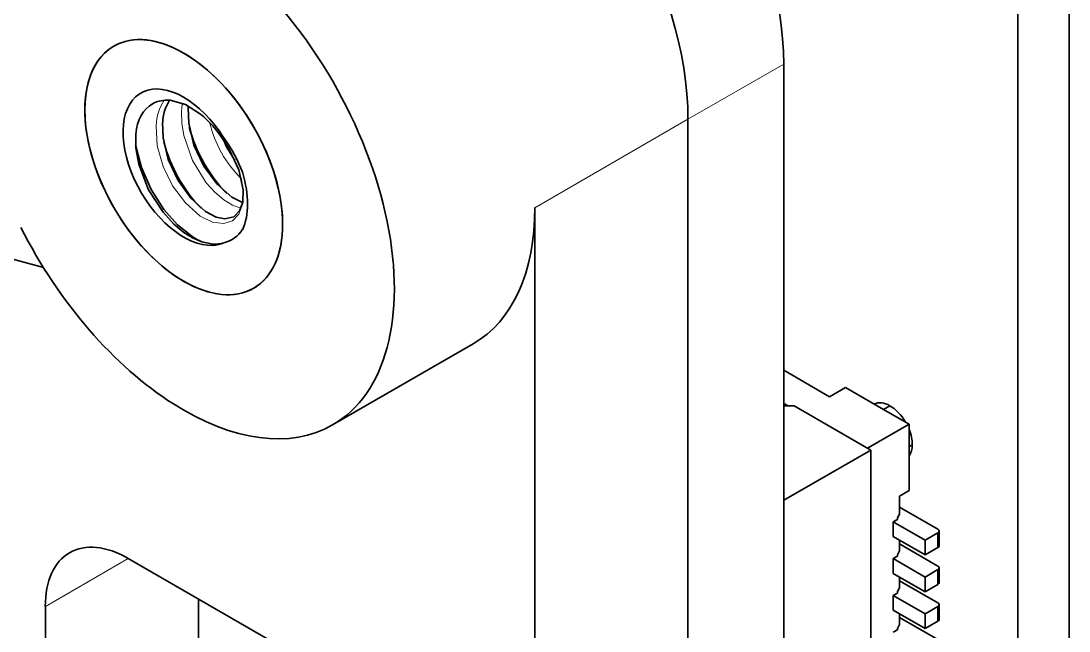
# Model space of a CAD drawing. Extents: x 386 to 1062, y 188 to 634.
# Drawn here: x 688.02 to 699.63, y 605.98 to 612.75 of the extents above; entities that cross this region are included whole.
import ezdxf

# ---------------------------------------------------------------- set-up
doc = ezdxf.new("R2010")
doc.units = 0

msp = doc.modelspace()

# ---------------------------------------------------------------- linework, layer by layer
at = {"color": 7, "lineweight": 35}
for p, q in [((699.63, 615.22), (699.63, 591.542)), ((699.061, 614.892), (699.061, 591.213)), ((696.469, 612.272), (696.469, 588.594)), ((695.408, 587.982), (695.408, 611.66)), ((695.408, 611.66), (695.408, 587.982)), ((693.711, 587.002), (693.711, 610.68))]:
    msp.add_line(p, q, dxfattribs=at)
at = {"color": 7, "lineweight": 13, "ltscale": 0.030619}
msp.add_line((695.408, 611.66), (696.469, 612.272), dxfattribs=at)
at = {"color": 7, "lineweight": 35, "ltscale": 0.000546659}
msp.add_line((689.873, 611.808), (689.871, 611.786), dxfattribs=at)
at = {"color": 7, "lineweight": 13, "ltscale": 0.04899}
msp.add_line((695.408, 611.66), (693.711, 610.68), dxfattribs=at)
at = {"color": 7, "lineweight": 35, "ltscale": 0.137759}
msp.add_line((688.267, 610.016), (682.951, 611.466), dxfattribs=at)
at = {"color": 7, "lineweight": 35, "ltscale": 0.000505142}
msp.add_line((690.267, 611.453), (690.257, 611.436), dxfattribs=at)
at = {"color": 7, "lineweight": 35, "ltscale": 0.044908}
msp.add_line((693.028, 609.17), (691.472, 608.271), dxfattribs=at)
at = {"color": 7, "lineweight": 35, "ltscale": 0.014608}
msp.add_line((696.975, 608.584), (696.469, 608.877), dxfattribs=at)
msp.add_line((696.975, 608.584), (696.469, 608.877), dxfattribs=at)
at = {"color": 7, "lineweight": 35, "ltscale": 0.005103}
msp.add_line((697.152, 608.686), (696.975, 608.584), dxfattribs=at)
msp.add_line((697.152, 608.686), (696.975, 608.584), dxfattribs=at)
at = {"color": 7, "lineweight": 35, "ltscale": 0.014288}
msp.add_line((697.152, 608.686), (697.646, 608.401), dxfattribs=at)
msp.add_line((697.152, 608.686), (697.646, 608.401), dxfattribs=at)
at = {"color": 7, "lineweight": 35, "ltscale": 0.000319292}
msp.add_line((696.469, 608.496), (696.48, 608.503), dxfattribs=at)
msp.add_line((696.469, 608.496), (696.48, 608.503), dxfattribs=at)
at = {"color": 7, "lineweight": 35, "ltscale": 0.002928}
msp.add_line((696.586, 608.482), (696.469, 608.482), dxfattribs=at)
at = {"color": 7, "lineweight": 35, "ltscale": 0.001021}
for p, q in [((696.48, 608.503), (696.515, 608.482)), ((696.48, 608.503), (696.515, 608.482)), ((697.859, 608.03), (697.894, 608.051))]:
    msp.add_line(p, q, dxfattribs=at)
at = {"color": 7, "lineweight": 35, "ltscale": 0.000511169}
msp.add_line((696.48, 608.482), (696.48, 608.503), dxfattribs=at)
msp.add_line((696.48, 608.482), (696.48, 608.503), dxfattribs=at)
at = {"color": 7, "lineweight": 35, "ltscale": 0.024494}
msp.add_line((697.434, 607.992), (696.586, 608.482), dxfattribs=at)
at = {"color": 7, "lineweight": 35, "ltscale": 0.002063}
msp.add_line((697.573, 608.443), (697.644, 608.484), dxfattribs=at)
at = {"color": 7, "lineweight": 35, "ltscale": 0.006125}
msp.add_line((697.646, 608.401), (697.859, 608.278), dxfattribs=at)
msp.add_line((697.646, 608.401), (697.859, 608.278), dxfattribs=at)
at = {"color": 7, "lineweight": 35, "ltscale": 0.013268}
msp.add_line((697.859, 608.278), (697.399, 608.013), dxfattribs=at)
msp.add_line((697.859, 608.278), (697.399, 608.013), dxfattribs=at)
at = {"color": 7, "lineweight": 35, "ltscale": 0.018372}
msp.add_line((697.859, 608.278), (697.859, 607.543), dxfattribs=at)
msp.add_line((697.859, 608.278), (697.859, 607.543), dxfattribs=at)
at = {"color": 7, "lineweight": 35, "ltscale": 0.027875}
msp.add_line((697.434, 607.992), (696.469, 607.435), dxfattribs=at)
at = {"color": 7, "lineweight": 35, "ltscale": 0.228619}
msp.add_line((697.434, 598.848), (697.434, 607.992), dxfattribs=at)
at = {"color": 7, "lineweight": 35, "ltscale": 0.003062}
msp.add_line((697.753, 607.482), (697.859, 607.543), dxfattribs=at)
msp.add_line((697.753, 607.482), (697.859, 607.543), dxfattribs=at)
at = {"color": 7, "lineweight": 35, "ltscale": 0.005}
msp.add_line((697.753, 607.282), (697.753, 607.482), dxfattribs=at)
msp.add_line((697.753, 607.282), (697.753, 607.482), dxfattribs=at)
at = {"color": 7, "lineweight": 35, "ltscale": 0.001238}
for p, q in [((697.753, 607.282), (697.728, 607.239)), ((697.753, 607.282), (697.728, 607.239)), ((697.753, 606.874), (697.728, 606.831)), ((697.753, 606.874), (697.728, 606.831))]:
    msp.add_line(p, q, dxfattribs=at)
at = {"color": 7, "lineweight": 35, "ltscale": 0.012247}
for p, q in [((698.177, 607.115), (697.753, 607.36)), ((698.177, 607.115), (697.753, 607.36)), ((698.177, 606.298), (697.753, 606.543)), ((698.177, 606.298), (697.753, 606.543)), ((698.177, 605.89), (697.753, 606.135)), ((698.177, 605.89), (697.753, 606.135))]:
    msp.add_line(p, q, dxfattribs=at)
at = {"color": 7, "lineweight": 35, "ltscale": 0.001327}
for p, q in [((697.728, 607.223), (697.682, 607.196)), ((697.728, 607.223), (697.682, 607.196)), ((697.728, 606.815), (697.682, 606.788)), ((697.728, 606.815), (697.682, 606.788)), ((697.728, 605.998), (697.682, 605.972)), ((697.728, 605.998), (697.682, 605.972))]:
    msp.add_line(p, q, dxfattribs=at)
at = {"color": 7, "lineweight": 35, "ltscale": 0.010205}
for p, q in [((698.035, 606.992), (697.682, 607.196)), ((698.035, 606.992), (697.682, 607.196)), ((698.035, 606.584), (697.682, 606.788)), ((698.035, 606.584), (697.682, 606.788)), ((698.035, 606.012), (697.682, 606.217)), ((698.035, 606.012), (697.682, 606.217))]:
    msp.add_line(p, q, dxfattribs=at)
at = {"color": 7, "lineweight": 35, "ltscale": 0.004082}
for p, q in [((697.682, 607.196), (697.682, 607.033)), ((697.682, 607.196), (697.682, 607.033)), ((698.177, 607.074), (698.035, 606.992)), ((698.177, 607.074), (698.035, 606.992)), ((698.177, 606.911), (698.177, 607.074)), ((698.177, 606.911), (698.177, 607.074)), ((697.682, 606.788), (697.682, 606.625)), ((697.682, 606.788), (697.682, 606.625)), ((698.191, 606.115), (698.191, 606.278)), ((698.035, 606.012), (698.035, 606.176)), ((698.035, 606.012), (698.035, 606.176)), ((698.177, 606.094), (698.035, 606.012)), ((698.177, 606.094), (698.035, 606.012))]:
    msp.add_line(p, q, dxfattribs=at)
at = {"color": 7, "lineweight": 35, "ltscale": 0.00040741}
for p, q in [((697.728, 607.223), (697.728, 607.239)), ((697.728, 607.223), (697.728, 607.239)), ((697.728, 606.815), (697.728, 606.831)), ((697.728, 606.815), (697.728, 606.831)), ((697.728, 605.998), (697.728, 606.014)), ((697.728, 605.998), (697.728, 606.014))]:
    msp.add_line(p, q, dxfattribs=at)
at = {"color": 7, "lineweight": 35, "ltscale": 0.010206}
for p, q in [((698.035, 606.829), (697.682, 607.033)), ((698.035, 606.829), (697.682, 607.033)), ((698.035, 606.421), (697.682, 606.625)), ((698.035, 606.421), (697.682, 606.625)), ((698.035, 606.176), (697.682, 606.38)), ((698.035, 606.176), (697.682, 606.38))]:
    msp.add_line(p, q, dxfattribs=at)
at = {"color": 7, "lineweight": 35, "ltscale": 0.004083}
for p, q in [((698.191, 606.931), (698.191, 607.094)), ((698.035, 606.829), (698.035, 606.992)), ((698.035, 606.829), (698.035, 606.992)), ((698.177, 606.911), (698.035, 606.829)), ((698.177, 606.911), (698.035, 606.829)), ((698.191, 606.523), (698.191, 606.686)), ((698.177, 606.666), (698.035, 606.584)), ((698.177, 606.666), (698.035, 606.584)), ((698.035, 606.421), (698.035, 606.584)), ((698.035, 606.421), (698.035, 606.584)), ((698.177, 606.502), (698.177, 606.666)), ((698.177, 606.502), (698.177, 606.666)), ((698.177, 606.502), (698.035, 606.421)), ((698.177, 606.502), (698.035, 606.421)), ((697.682, 606.38), (697.682, 606.217)), ((697.682, 606.38), (697.682, 606.217)), ((698.177, 606.257), (698.035, 606.176)), ((698.177, 606.257), (698.035, 606.176)), ((698.177, 606.094), (698.177, 606.257)), ((698.177, 606.094), (698.177, 606.257))]:
    msp.add_line(p, q, dxfattribs=at)
at = {"color": 7, "lineweight": 35, "ltscale": 0.00296}
for p, q in [((697.753, 606.874), (697.753, 606.992)), ((697.753, 606.874), (697.753, 606.992)), ((697.753, 606.466), (697.753, 606.584)), ((697.753, 606.466), (697.753, 606.584)), ((697.753, 606.057), (697.753, 606.176)), ((697.753, 606.057), (697.753, 606.176))]:
    msp.add_line(p, q, dxfattribs=at)
at = {"color": 7, "lineweight": 35, "ltscale": 0.012248}
msp.add_line((698.177, 606.706), (697.753, 606.951), dxfattribs=at)
msp.add_line((698.177, 606.706), (697.753, 606.951), dxfattribs=at)
at = {"color": 7, "lineweight": 13, "ltscale": 0.026536}
msp.add_line((689.208, 606.789), (688.289, 606.258), dxfattribs=at)
at = {"color": 7, "lineweight": 35, "ltscale": 0.062635}
msp.add_line((691.378, 605.536), (689.208, 606.789), dxfattribs=at)
at = {"color": 7, "lineweight": 35, "ltscale": 0.001237}
for p, q in [((697.753, 606.466), (697.728, 606.423)), ((697.753, 606.466), (697.728, 606.423)), ((697.753, 606.057), (697.728, 606.014)), ((697.753, 606.057), (697.728, 606.014))]:
    msp.add_line(p, q, dxfattribs=at)
at = {"color": 7, "lineweight": 35, "ltscale": 0.02079}
msp.add_line((689.986, 605.508), (689.986, 606.34), dxfattribs=at)
at = {"color": 7, "lineweight": 35, "ltscale": 0.001326}
msp.add_line((697.728, 606.406), (697.682, 606.38), dxfattribs=at)
msp.add_line((697.728, 606.406), (697.682, 606.38), dxfattribs=at)
at = {"color": 7, "lineweight": 35, "ltscale": 0.000408936}
msp.add_line((697.728, 606.406), (697.728, 606.423), dxfattribs=at)
msp.add_line((697.728, 606.406), (697.728, 606.423), dxfattribs=at)
at = {"color": 7, "lineweight": 35, "ltscale": 0.21433}
msp.add_line((688.289, 597.685), (688.289, 606.258), dxfattribs=at)
at = {"color": 7, "lineweight": 35}
for points in [[(690.008, 611.718), (689.84, 611.824), (689.672, 611.871), (689.636, 611.873)], [(690.473, 610.736), (690.355, 610.796), (690.192, 610.939), (690.045, 611.139), (689.935, 611.374), (689.877, 611.616), (689.871, 611.786)], [(690.376, 610.578), (690.278, 610.556), (690.182, 610.576), (690.064, 610.638), (689.903, 610.782), (689.759, 610.982), (689.651, 611.215), (689.594, 611.455), (689.588, 611.623)], [(690.145, 610.277), (690.023, 610.301), (689.92, 610.346), (689.823, 610.406), (689.713, 610.498), (689.593, 610.629), (689.433, 610.878), (689.323, 611.164), (689.292, 611.341), (689.291, 611.495)], [(689.289, 611.378), (689.354, 611.125), (689.463, 610.88), (689.602, 610.661), (689.754, 610.49), (689.91, 610.364)], [(690.48, 610.878), (690.433, 611.098), (690.326, 611.33), (690.255, 611.438)], [(690.48, 610.878), (690.475, 610.743), (690.441, 610.646), (690.376, 610.578)]]:
    msp.add_lwpolyline(points, dxfattribs=at)
at = {"color": 7, "lineweight": 13}
for points in [[(689.798, 611.755), (689.8, 611.619), (689.822, 611.479), (689.918, 611.205), (690.071, 610.956), (690.165, 610.852), (690.266, 610.766), (690.361, 610.709), (690.455, 610.675)], [(689.515, 611.592), (689.529, 611.366), (689.594, 611.137), (689.699, 610.922), (689.84, 610.732), (690.005, 610.587), (690.139, 610.521), (690.267, 610.505), (690.361, 610.536), (690.432, 610.608), (690.475, 610.725), (690.482, 610.871)], [(690.482, 610.871), (690.462, 610.997), (690.423, 611.127), (690.296, 611.378), (690.257, 611.436)]]:
    msp.add_lwpolyline(points, dxfattribs=at)
at = {"color": 7, "lineweight": 35}
for centre, radius, start, end in [((689.633, 611.544), 0.328, 89.5271, 118.7839), ((690.1, 611.605), 0.511, 148.5191, 177.9859), ((689.207, 610.765), 1.246, 32.5626, 49.9278), ((691.505, 612.001), 1.677, 194.777, 223.9595), ((688.922, 610.483), 1.659, 20.5394, 35.8002), ((691.222, 611.838), 1.677, 194.777, 223.9595), ((691.476, 611.981), 1.334, 204.5379, 215.4473), ((690.191, 610.617), 0.334, 283.1236, 328.0251), ((690.345, 611.019), 0.786, 236.4574, 246.377), ((690.167, 610.614), 0.338, 266.232, 287.2401), ((698.164, 606.937), 0.0293, 296.6245, 336.9002), ((698.164, 606.529), 0.0293, 296.6245, 336.9002), ((698.164, 606.12), 0.0293, 296.6245, 336.9002)]:
    msp.add_arc(centre, radius, start, end, dxfattribs=at)
at = {"color": 7, "lineweight": 13}
for centre, radius, start, end in [((690.06, 611.574), 0.544, 146.8491, 178.1308), ((690.507, 611.709), 0.71, 169.5432, 176.2399), ((691.378, 611.929), 1.305, 193.5297, 225.2826)]:
    msp.add_arc(centre, radius, start, end, dxfattribs=at)
at = {"color": 7, "lineweight": 35}
for centre, major_axis, ratio, start_param, end_param in [((694.135, 613.62), (1.65, -2.858), 0.57735, 0.785398, 2.356194), ((693.075, 613.007), (1.65, -2.858), 0.57735, 0.785398, 2.356194), ((693.075, 613.007), (1.65, -2.858), 0.57735, 0.785398, 2.356194), ((689.822, 611.129), (-1.65, 2.858), 0.57735, 3.141592, 6.283186), ((689.822, 611.129), (-0.775, 1.342), 0.57735, 3.141593, 6.283185), ((689.822, 611.129), (-0.775, 1.342), 0.57735, 3.926991, 6.283185), ((689.822, 611.129), (-0.775, 1.342), 0.57735, 6.283185, 8.63938), ((689.822, 611.129), (-0.775, 1.342), 0.57735, 0, 3.141593), ((689.822, 611.129), (-0.475, 0.823), 0.57735, 4.773122, 9.13938), ((689.894, 611.079), (0.419, -0.753), 0.581646, 3.141419, 3.845376), ((689.822, 611.129), (-0.5, 0.866), 0.57735, 3.534289, 4.319693), ((691.378, 612.028), (-1.65, 2.858), 0.57735, 3.141592, 3.926991), ((689.822, 611.129), (-1.65, 2.858), 0.57735, 1.473067, 3.141592), ((689.822, 611.129), (-0.775, 1.342), 0.57735, 3.141593, 3.926991), ((689.822, 611.129), (-0.475, 0.823), 0.57735, 2.856194, 3.080859), ((689.822, 611.129), (-0.775, 1.342), 0.57735, 2.356194, 3.141593), ((697.646, 608.197), (0.175, -0.303), 0.57735, 1.58104, 3.141593), ((697.646, 608.197), (0.175, -0.303), 0.57735, 0.785398, 1.325889), ((697.646, 608.197), (0.175, -0.303), 0.57735, 0.24285, 0.785398), ((698.141, 607.094), (0.05, 0), 0.57735, 5.497787, 7.068583), ((698.141, 607.094), (0.05, 0), 0.57735, 5.497787, 7.068583), ((689.208, 605.728), (-0.65, 1.126), 0.57735, 5.497787, 6.283185), ((698.141, 606.931), (0.05, 0), 0.57735, 5.497787, 6.283185), ((689.208, 605.728), (-0.65, 1.126), 0.57735, 0, 0.785398), ((698.141, 606.686), (0.05, 0), 0.57735, 5.497787, 7.068583), ((698.141, 606.686), (0.05, 0), 0.57735, 5.497787, 7.068583), ((698.141, 606.523), (0.05, 0), 0.57735, 5.497787, 6.283185), ((698.141, 606.278), (0.05, 0), 0.57735, 5.497787, 7.068583), ((698.141, 606.278), (0.05, 0), 0.57735, 5.497787, 7.068583), ((698.141, 606.115), (0.05, 0), 0.57735, 5.497787, 6.283185)]:
    msp.add_ellipse(centre, major_axis=major_axis, ratio=ratio, start_param=start_param, end_param=end_param, dxfattribs=at)

doc.saveas('drawing.dxf')
